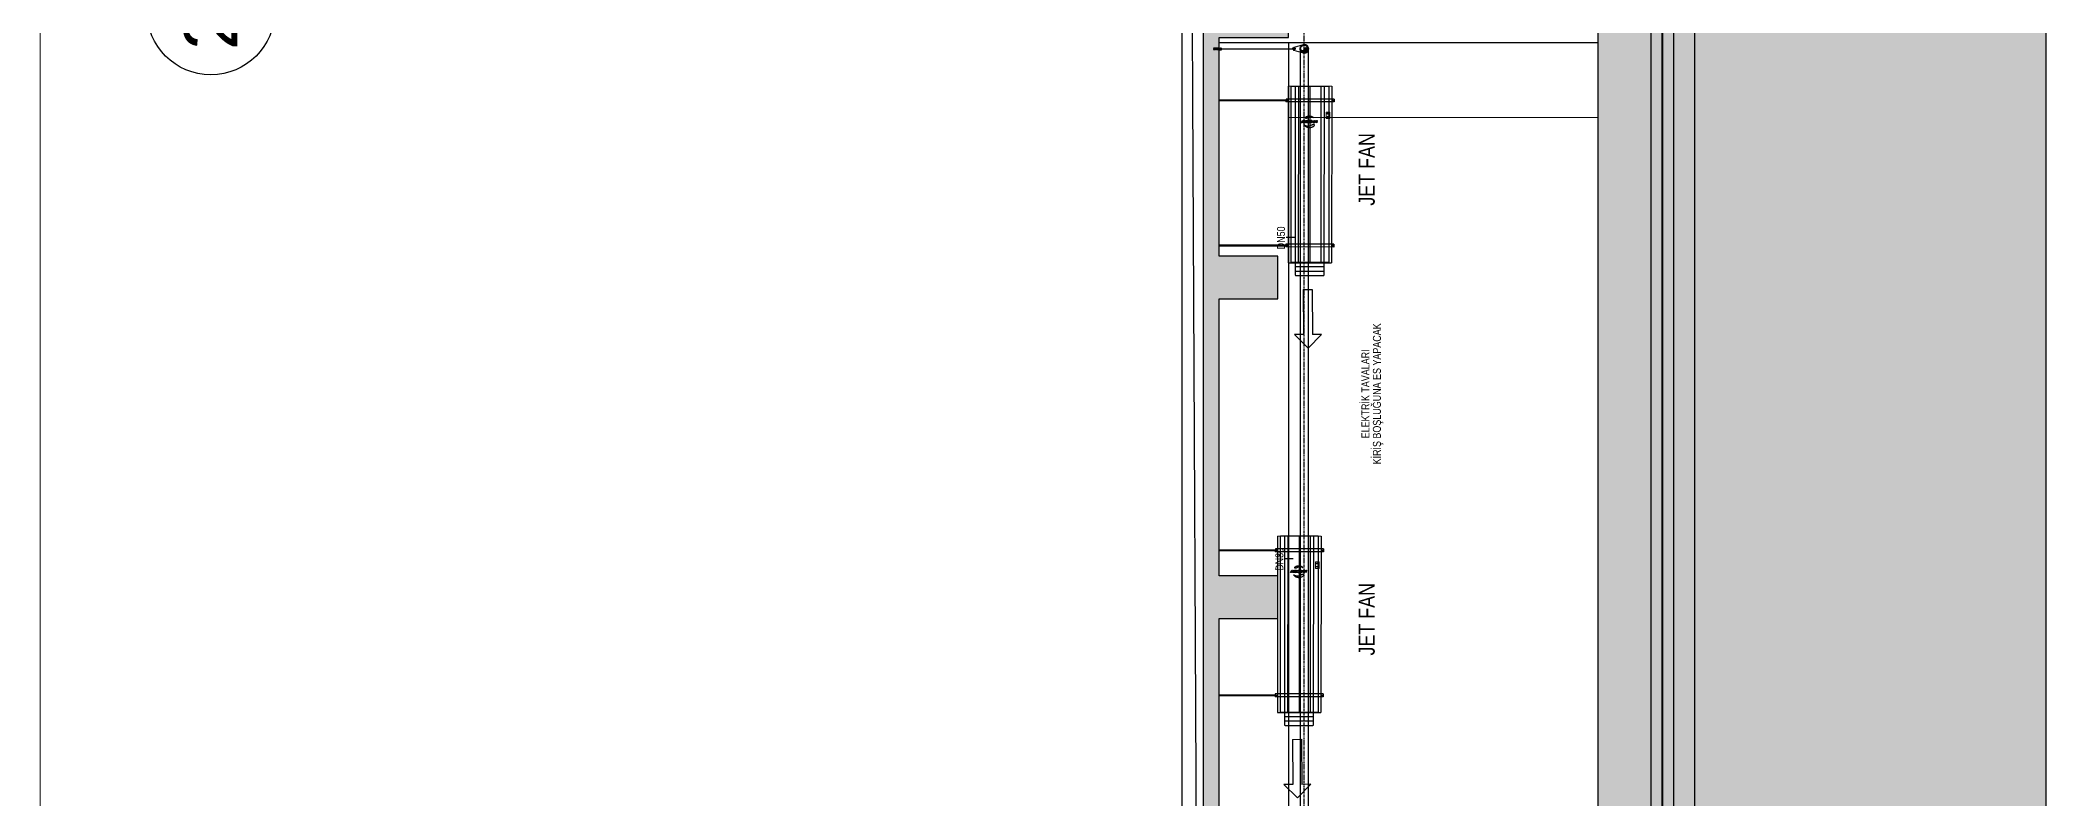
# Model space of a CAD drawing. Header units: millimetres. Extents: x -379292 to 1221486, y 92049 to 447512.
# Drawn here: x -40424 to -21624, y 265228 to 272344 of the extents above; entities that cross this region are included whole.
import ezdxf
from ezdxf.enums import TextEntityAlignment as Align

# ---------------------------------------------------------------- set-up
doc = ezdxf.new("R2010")
doc.units = ezdxf.units.MM
for name, pattern in [('ACISOTGB', [9, 4, -1, 1, -1, 1, -1]), ('CENTRE', [50.8, 31.75, -6.35, 6.35, -6.35]), ('HIDDEN', [9.525, 6.35, -3.175]), ('HIDDENX2', [0.75, 0.5, -0.25]), ('SOGUKSU1', [72, 60, -6, 0, -6])]:
    doc.linetypes.add(name, pattern=pattern)
for name, color, linetype, lineweight in [('01_BORDER', 122, 'Continuous', 9), ('05_VIEW 1', 8, 'Continuous', 9), ('1-MIMARI', 8, 'Continuous', 9), ('1-YANGIN BORUSU-3', 1, 'SOGUKSU1', 30)]:
    doc.layers.add(name, color=color, linetype=linetype, lineweight=lineweight)
for name, color, linetype in [('05_AXIS NAME', 7, 'Continuous'), ('05_CONCRETE', 6, 'Continuous'), ('05_CONCRETE VIEW', 142, 'Continuous'), ('05_HATCH CONCRETE', 141, 'Continuous'), ('05_HATCH SOLID-1', 252, 'Continuous'), ('05_HATCH SOLID-2', 253, 'Continuous'), ('05_INSULATION MEMBRANE', 42, 'HIDDEN'), ('05_SLOPE', 91, 'Continuous'), ('AIR-J-U-355', 2, 'Continuous'), ('JF355', 2, 'Continuous'), ('M_YANGIN_SPR_ CAP', 7, 'Continuous')]:
    doc.layers.add(name, color=color, linetype=linetype)
doc.styles.add('DOA.ARIAL', font='arial.ttf')
doc.styles.add('YAZI-5', font='arial.ttf', dxfattribs={"height": 5})
pattern_1 = [(50, (-8686.6663, 32930.8506), (4.55461672, -0.39847714), [0.47625, -5.23875]), (355, (-8686.6663, 32930.8506), (-0.88108554, 4.77642113), [0.381, -4.1910146]), (100.451445, (-8686.287, 32930.8174), (3.6735312, 4.3779438), [0.4047502, -4.4522561]), (46.1842, (-8686.6663, 32932.1206), (6.776976, -1.0510582), [0.714375, -7.858125]), (96.635558, (-8686.1016, 32932.033), (5.9351034, 6.1856531), [0.6071256, -6.6783902]), (351.184151, (-8686.666, 32932.1206), (5.9351034, 6.1856531), [0.5714992, -6.2864933]), (21, (-8686.0313, 32931.803), (3.7903598, -2.55662995), [0.47625, -5.23875]), (326, (-8686.0313, 32931.803), (1.5450507, 4.60469915), [0.381, -4.191]), (71.451445, (-8685.7155, 32931.59), (5.3354105, 2.0480692), [0.4047502, -4.45224844]), (37.5, (-8686.6663, 32930.8506), (0.07721508, 2.11387597), [0, -4.1402, 0, -4.2545, 0, -4.206875]), (7.5, (-8686.6663, 32930.8506), (1.67049156, 2.50451437), [0, -2.4257, 0, -4.04495, 0, -1.603375]), (327.5, (-8688.0824, 32930.8506), (3.38976488, -0.1432186), [0, -1.5875, 0, -4.953, 0, -6.57225]), (317.5, (-8688.7174, 32930.8506), (3.70322953, 0.63566228), [0, -2.06375, 0, -3.2893, 0, -4.66725])]

# ---------------------------------------------------------------- blocks, each defined once
blk = doc.blocks.new('AWAKS ADI')
at = {"layer": '05_AXIS NAME', "color": 2}
blk.add_circle((0, 0), 6, dxfattribs=at)
at = {"layer": '05_AXIS NAME', "style": 'YAZI-5'}
blk.add_attdef('AKSADI', text='', height=5, dxfattribs=at).set_placement((0, 0), align=Align.MIDDLE_CENTER)
blk = doc.blocks.new('A$C6a8db8d0')
at = {"layer": '05_HATCH CONCRETE', "ltscale": 25, "transparency": 33554671}
h = blk.add_hatch(dxfattribs=at)
h.set_pattern_fill('ANSI33', color=256, scale=1.5, angle=180)
h.set_pattern_definition([(225, (-8686.666, 32930.851), (6.735192, -6.735192), []), (225, (-8693.402, 32930.851), (6.735192, -6.735192), [4.7625, -2.38125])])
h.paths.add_polyline_path([(-8675, 790), (-8675, 420), (-8725, 420), (-8725, 370), (9165, 370), (9165, 420), (9115, 420), (9115, 810), (9095, 810), (9095, 790), (5815, 790), (5815, 810), (5795, 810), (5795, 790), (-1895, 790), (-1895, 710), (-1845, 710), (-1845, 775), (-1635, 775), (-1635, 720), (-1595, 720), (-1595, 775), (-1335, 775), (-1335, 720), (-1295, 720), (-1295, 775), (-1090, 775), (-1090, 710), (-1040, 710), (-1040, 775), (-835, 775), (-835, 720), (-795, 720), (-795, 775), (-535, 775), (-535, 720), (-495, 720), (-495, 775), (-290, 775), (-290, 710), (-240, 710), (-240, 775), (-35, 775), (-35, 720), (5, 720), (5, 775), (265, 775), (265, 720), (305, 720), (305, 775), (510, 775), (510, 710), (560, 710), (560, 775), (765, 775), (765, 720), (805, 720), (805, 775), (1065, 775), (1065, 720), (1105, 720), (1105, 775), (1310, 775), (1310, 710), (1360, 710), (1360, 775), (1565, 775), (1565, 720), (1605, 720), (1605, 775), (1865, 775), (1865, 720), (1905, 720), (1905, 775), (2110, 775), (2110, 710), (2160, 710), (2160, 775), (2365, 775), (2365, 720), (2405, 720), (2405, 775), (2665, 775), (2665, 720), (2705, 720), (2705, 775), (2910, 775), (2910, 710), (2960, 710), (2960, 775), (3165, 775), (3165, 720), (3205, 720), (3205, 775), (3465, 775), (3465, 720), (3505, 720), (3505, 775), (3710, 775), (3710, 710), (3760, 710), (3760, 775), (3965, 775), (3965, 720), (4005, 720), (4005, 775), (4265, 775), (4265, 720), (4305, 720), (4305, 775), (4510, 775), (4510, 710), (4560, 710), (4560, 775), (4765, 775), (4765, 720), (4805, 720), (4805, 775), (5065, 775), (5065, 720), (5105, 720), (5105, 775), (5310, 775), (5310, 710), (5360, 710), (5360, 775), (5540, 775), (5540, 720), (5580, 720), (5580, 775), (5760, 775), (5760, 710), (5810, 710), (5810, 775), (6110, 775), (6110, 710), (6160, 710), (6160, 775), (6365, 775), (6365, 720), (6405, 720), (6405, 775), (6665, 775), (6665, 720), (6705, 720), (6705, 775), (6910, 775), (6910, 710), (6960, 710), (6960, 775), (7165, 775), (7165, 720), (7205, 720), (7205, 775), (7465, 775), (7465, 720), (7505, 720), (7505, 775), (7710, 775), (7710, 710), (7760, 710), (7760, 775), (7965, 775), (7965, 720), (8005, 720), (8005, 775), (8265, 775), (8265, 720), (8305, 720), (8305, 775), (8510, 775), (8510, 710), (8560, 710), (8560, 775), (8790, 775), (8790, 720), (8830, 720), (8830, 775), (9085, 775), (9085, 420), (-8645, 420), (-8645, 775), (-8270, 775), (-8270, 710), (-8220, 710), (-8220, 775), (-8015, 775), (-8015, 720), (-7975, 720), (-7975, 775), (-7715, 775), (-7715, 720), (-7675, 720), (-7675, 775), (-7470, 775), (-7470, 710), (-7420, 710), (-7420, 775), (-7215, 775), (-7215, 720), (-7175, 720), (-7175, 775), (-6915, 775), (-6915, 720), (-6875, 720), (-6875, 775), (-6670, 775), (-6670, 710), (-6620, 710), (-6620, 775), (-6415, 775), (-6415, 720), (-6375, 720), (-6375, 775), (-6115, 775), (-6115, 720), (-6075, 720), (-6075, 775), (-5870, 775), (-5870, 710), (-5820, 710), (-5820, 775), (-5615, 775), (-5615, 720), (-5575, 720), (-5575, 775), (-5315, 775), (-5315, 720), (-5275, 720), (-5275, 775), (-5070, 775), (-5070, 710), (-5020, 710), (-5020, 775), (-4815, 775), (-4815, 720), (-4775, 720), (-4775, 775), (-4515, 775), (-4515, 720), (-4475, 720), (-4475, 775), (-4270, 775), (-4270, 710), (-4220, 710), (-4220, 775), (-4015, 775), (-4015, 720), (-3975, 720), (-3975, 775), (-3715, 775), (-3715, 720), (-3675, 720), (-3675, 775), (-3470, 775), (-3470, 710), (-3420, 710), (-3420, 775), (-3215, 775), (-3215, 720), (-3175, 720), (-3175, 775), (-2915, 775), (-2915, 720), (-2875, 720), (-2875, 775), (-2670, 775), (-2670, 710), (-2620, 710), (-2620, 775), (-2435, 775), (-2435, 720), (-2395, 720), (-2395, 775), (-2175, 775), (-2175, 720), (-2135, 720), (-2135, 775), (-1955, 775), (-1955, 710), (-1905, 710), (-1905, 790)])
at = {"layer": '05_HATCH SOLID-1', "ltscale": 25}
h = blk.add_hatch(dxfattribs=at)
h.set_pattern_fill('AR-CONC', color=256, scale=0.025)
h.set_pattern_definition(pattern_1)
h.paths.add_polyline_path([(9215, 349), (-8775, 349), (-8775, 359), (9215, 359)])
h = blk.add_hatch(dxfattribs=at)
h.set_pattern_fill('AR-CONC', color=256, scale=0.025)
h.set_pattern_definition(pattern_1)
h.paths.add_polyline_path([(9165, 360), (-8725, 360), (-8725, 370), (9165, 370)])
at = {"layer": '05_HATCH SOLID-2', "ltscale": 25}
h = blk.add_hatch(dxfattribs=at)
h.set_pattern_fill('EARTH', color=256, scale=2.5)
h.set_pattern_definition([(0, (-8686.666, 32930.85), (15.875, 15.875), [15.875, -15.875]), (0, (-8686.666, 32936.804), (15.875, 15.875), [15.875, -15.875]), (0, (-8686.666, 32942.757), (15.875, 15.875), [15.875, -15.875]), (90, (-8684.682, 32944.741), (-15.875, 15.875), [15.875, -15.875]), (90, (-8678.729, 32944.741), (-15.875, 15.875), [15.875, -15.875]), (90, (-8672.776, 32944.741), (-15.875, 15.875), [15.875, -15.875])])
h.paths.add_polyline_path([(-9395, 1015.5), (-8906, 862.3), (-8780.5, 372.8), (-8775, 359), (-8775, 329), (9215, 329), (9215, 359), (9220.5, 372.8), (9321.6, 767.1), (9395, 767.1), (9395, 0), (-9395, 0)])
h = blk.add_hatch(dxfattribs=at)
h.set_pattern_fill('GRAVEL', color=256, scale=2.5)
h.set_pattern_definition([(228.012788, (9249.0537, 392.5), (-508, -571.5), [8.54304, -845.7621]), (184.969741, (9243.3387, 386.15), (761.9999997, 63.5000036), [14.66012, -1451.35122]), (132.510447, (9228.7337, 384.88), (635.0000003, -698.49999976), [10.33704, -1023.36807]), (267.273689, (9203.9687, 369.005), (63.50000013, 1270), [13.35011, -1321.66094]), (292.833654, (9203.3337, 355.67), (-317.50000003, 762), [13.09084, -1295.9952]), (357.273689, (9208.4137, 343.605), (-1270, 63.50000013), [13.35011, -1321.66094]), (37.69424, (9221.7487, 342.97), (-825.49999996, -635.00000005), [17.65484, -1747.82788]), (72.255328, (9235.7187, 353.765), (444.50000012, 1396.99999996), [16.66799, -1650.13142]), (121.429566, (9240.7987, 369.64), (-508.00000007, 825.49999996), [13.39532, -1326.13864]), (175.236358, (9233.8137, 381.07), (698.5, -63.5000001), [15.29283, -749.34842]), (222.397438, (9218.5737, 382.34), (-761.99999998, -698.50000003), [19.77695, -1957.91931]), (138.814075, (9266.8337, 368.37), (-444.5, 381), [6.75011, -668.26415]), (171.469234, (9261.7537, 372.815), (825.5, -126.99999986), [12.84205, -1271.36597]), (225, (9249.054, 374.72), (-9e-15, -63.5), [8.98023, -80.82233]), (203.19859, (9244.609, 382.34), (317.5, 127), [4.83603, -478.76556]), (291.80141, (9240.164, 380.435), (-63.5, 190.5), [6.83914, -335.11882]), (30.963757, (9242.704, 374.085), (190.5, 127), [11.108, -359.15745]), (161.56505, (9252.229, 379.8), (127, -63.5), [8.03218, -192.77245]), (16.38954, (9203.3337, 380.435), (635, 190.5), [11.2522, -1113.97067]), (70.346176, (9214.1287, 383.61), (-254, -698.5), [9.43997, -934.5554]), (293.19859, (9252.229, 392.5), (-127, 317.5), [9.672, -473.9296]), (343.61046, (9256.0387, 383.61), (-635, 190.49999996), [11.2522, -1113.97067]), (339.443955, (9203.334, 341.065), (-317.5, 127), [10.85088, -531.69336]), (294.77514, (9213.4937, 337.255), (-317.5000004, 698.4999998), [9.0918, -900.08983]), (66.80141, (9252.864, 329), (127, 317.5), [9.672, -473.9296]), (17.354025, (9256.6737, 337.89), (-825.5, -254.00000005), [10.64457, -1053.8094]), (69.443955, (9221.749, 329), (-127, -317.5), [5.42544, -537.1188]), (101.30993, (9249.054, 329), (-63.5, 254), [3.23787, -320.54987]), (165.96376, (9248.419, 332.175), (190.5, -63.5), [13.09084, -248.72636]), (186.009006, (9235.7187, 335.35), (635, 63.50000003), [12.13167, -1201.03412]), (303.69007, (9242.704, 368.37), (-63.5, 127), [9.1581, -219.7944]), (353.157227, (9247.7837, 360.75), (1079.5, -126.99999994), [15.98892, -1582.90023]), (60.945396, (9263.6587, 358.845), (-254, -444.5), [6.5377, -647.2348]), (90, (9266.834, 364.56), (-63.5, 63.5), [3.81, -59.69]), (120.256437, (9234.4487, 337.255), (254, -444.5), [8.82167, -873.34852]), (48.012787, (9230.0037, 344.875), (508, 571.5), [17.08607, -837.21905]), (0, (9241.434, 357.575), (63.5, 63.5), [16.51, -46.99]), (325.304846, (9257.9437, 357.575), (635.0000002, -444.4999997), [10.04024, -993.98292]), (254.054604, (9266.199, 351.86), (-63.5, -254), [9.24573, -453.04125]), (207.645975, (9263.6587, 342.97), (-1206.50000004, -634.9999999), [15.05363, -1490.31161]), (175.426079, (9250.3237, 335.985), (-825.5, 63.5), [15.92574, -1576.64616])])
h.paths.add_polyline_path([(9215, 349), (-8775, 349), (-8775, 329), (9215, 329)])
at = {"layer": '01_BORDER', "linetype": 'HIDDENX2', "ltscale": 2500}
blk.add_lwpolyline([(9395, 0), (-9395, 0), (-9395, 1880), (9395, 1880)], close=True, dxfattribs=at)
at = {"layer": '05_CONCRETE'}
for points in [[(-8725, 370), (9165, 370), (9165, 420), (9115, 420), (9115, 810), (9095, 810), (9095, 790), (5815, 790), (5815, 810), (5795, 810), (5795, 790), (-1895, 790)], [(7760, 775), (7965, 775), (7965, 720), (8005, 720), (8005, 775), (8265, 775), (8265, 720), (8305, 720), (8305, 775), (8510, 775), (8510, 710), (8560, 710), (8560, 775), (8790, 775), (8790, 720), (8830, 720), (8830, 775), (9085, 775), (9085, 420), (-8645, 420)]]:
    blk.add_lwpolyline(points, dxfattribs=at)
at = {"layer": '05_CONCRETE VIEW', "ltscale": 20, "flags": 128}
for points in [[(9095, 810), (5815, 810)], [(8505, 420), (8505, 775)], [(8505, 710), (7765, 710)]]:
    blk.add_lwpolyline(points, dxfattribs=at)
at = {"layer": '05_CONCRETE VIEW', "elevation": 0}
for points in [[(9215, 349), (-8775, 349), (-8775, 359), (9215, 359)], [(9165, 360), (-8725, 360), (-8725, 370), (9165, 370)], [(9215, 349), (-8775, 349), (-8775, 329), (9215, 329)]]:
    blk.add_lwpolyline(points, close=True, dxfattribs=at)
at = {"layer": '05_HATCH SOLID-2', "ltscale": 25}
blk.add_lwpolyline([(-9395, 1015.5), (-8906, 862.3), (-8780.5, 372.8), (-8775, 359), (-8775, 329), (9215, 329), (9215, 359), (9220.5, 372.8), (9321.6, 767.1), (9395, 767.1), (9395, 0), (-9395, 0)], close=True, dxfattribs=at)
at = {"layer": '05_INSULATION MEMBRANE', "color": 1, "ltscale": 5, "const_width": 0.2, "elevation": 0}
blk.add_lwpolyline([(-8675.3, 790), (-8675.3, 420.3), (-8725.3, 420.3), (-8725.3, 359.5), (9165.3, 359.5)], dxfattribs=at)
at = {"layer": '05_INSULATION MEMBRANE', "ltscale": 5, "const_width": 0.05, "elevation": 0}
blk.add_lwpolyline([(9215, 359.2), (-8775, 359.2)], dxfattribs=at)
at = {"layer": '05_SLOPE', "ltscale": 25}
blk.add_lwpolyline([(9095, 803), (7433.5, 795)], dxfattribs=at)
at = {"layer": '05_VIEW 1', "ltscale": 25}
blk.add_lwpolyline([(8435, 710), (8435, 420)], dxfattribs=at)
at = {"layer": '05_AXIS NAME'}
ref = blk.add_blockref('AWAKS ADI', (8535, 1720), dxfattribs=dict(at, xscale=10, yscale=10, zscale=10))
ref.add_attrib('AKSADI', '25', dxfattribs={"height": 50, "style": 'YAZI-5'}).set_placement((8537.1, 1720.2), align=Align.MIDDLE_CENTER)
blk = doc.blocks.new('*U1112')
h = blk.add_hatch()
h.set_pattern_fill('ANSI31', color=256, scale=0.1, angle=180)
h.set_pattern_definition([(225, (-8e-08, -8.0807), (0.224506, -0.224506), [])])
h.paths.add_polyline_path([(3.8, 0, 1), (-3.8, 0, 1)])
h.paths.add_polyline_path([(-3.4, 0, -1), (3.4, 0, -1)], flags=16)
h = blk.add_hatch(color=256)
h.dxf.hatch_style = 1
h.paths.add_polyline_path([(0, -3.4, 1), (0, 0, -1), (0, 3.4, 0.414214), (-3.4, 0, 0.414214)])
at = {"color": 7}
for p, q in [((-1.2, 79.6), (-1.2, 79.9)), ((-1.2, 79.9), (1.2, 79.9)), ((-1.2, 79.6), (1.2, 79.6)), ((-0.9, 79.5), (-0.9, 78.7)), ((-0.9, 78.5), (-0.9, 77.7)), ((-0.7, 78.6), (0.8, 78.6)), ((-0.7, 77.6), (0.8, 77.6)), ((-0.6, 79.5), (-0.6, 78.7)), ((-0.6, 78.5), (-0.6, 77.7)), ((0.6, 79.5), (0.6, 78.7)), ((0.6, 78.5), (0.6, 77.7)), ((0.9, 79.5), (0.9, 78.7)), ((0.9, 78.5), (0.9, 77.7)), ((1.2, 79.6), (1.2, 79.9))]:
    blk.add_line(p, q, dxfattribs=at)
at = {"color": 7, "ltscale": 0.5}
for p, q in [((-0.7, 83.8), (-0.6, 84)), ((-0.7, 83.3), (-0.7, 83.8)), ((-0.7, 83.3), (-0.6, 83.2)), ((-0.7, 82.2), (-0.6, 82.3)), ((-0.7, 80.3), (-0.7, 82.2)), ((-0.7, 82), (-0.4, 82)), ((-0.7, 81.6), (-0.7, 82)), ((-0.7, 81.6), (-0.4, 81.6)), ((-0.7, 81.4), (-0.4, 81.4)), ((-0.7, 80.9), (-0.7, 81.4)), ((-0.7, 80.9), (-0.4, 80.9)), ((-0.7, 80.3), (0.8, 80.3)), ((-0.7, 79.9), (-0.7, 80.1)), ((0.8, 80.1), (-0.7, 80.1)), ((-0.5, 84.2), (-0.6, 84.6)), ((-0.6, 84), (-0.3, 84)), ((-0.6, 82.3), (-0.6, 83.2)), ((-0.5, 84.9), (0.6, 84.9)), ((-0.5, 84.8), (0.6, 84.8)), ((-0.5, 84), (-0.5, 84.2)), ((-0.5, 84.2), (0.6, 84.2)), ((-0.4, 82), (-0.4, 81.6)), ((-0.4, 81.4), (-0.4, 80.9)), ((-0.3, 84), (0, 83.7)), ((-0.2, 83.3), (0.3, 83.3)), ((-0.2, 83.3), (-0.2, 82.5)), ((-0.2, 82.9), (0.3, 82.9)), ((-0.2, 82.5), (0, 82.2)), ((-0.1, 80.7), (-0.1, 80.5)), ((0.4, 84), (0, 83.7)), ((0, 83.7), (0, 83.3)), ((0.3, 82.5), (0, 82.2)), ((0, 82.2), (0, 80.8)), ((0.2, 80.7), (0.2, 80.5)), ((0.3, 83.3), (0.3, 82.5)), ((0.7, 84), (0.4, 84)), ((0.7, 82), (0.5, 82)), ((0.5, 82), (0.5, 81.6)), ((0.8, 81.6), (0.5, 81.6)), ((0.7, 81.4), (0.5, 81.4)), ((0.5, 81.4), (0.5, 80.9)), ((0.8, 80.9), (0.5, 80.9)), ((0.6, 84.2), (0.7, 84.6)), ((0.6, 84), (0.6, 84.2)), ((0.8, 83.8), (0.7, 84)), ((0.8, 83.3), (0.7, 83.2)), ((0.7, 82.3), (0.7, 83.2)), ((0.8, 82.2), (0.7, 82.3)), ((0.8, 81.6), (0.7, 82)), ((0.8, 80.9), (0.7, 81.4)), ((0.8, 83.3), (0.8, 83.8)), ((0.8, 80.3), (0.8, 82.2)), ((0.8, 79.9), (0.8, 80.1))]:
    blk.add_line(p, q, dxfattribs=at)
at = {"color": 7, "linetype": 'Continuous', "lineweight": 5}
for p, q in [((-0.4, 77.6), (-0.4, 11)), ((0.6, 77.6), (0.6, 11))]:
    blk.add_line(p, q, dxfattribs=at)
at = {"lineweight": 5}
for p, q in [((-0.8, 10.2), (1.1, 10.2)), ((-0.8, 9.4), (1.1, 9.4)), ((-0.7, 10.8), (-0.7, 10.3)), ((-0.7, 9.3), (-0.7, 8.8)), ((-0.5, 11), (0.8, 11)), ((-0.5, 8.6), (0.8, 8.6)), ((-0.3, 10.8), (-0.3, 10.3)), ((-0.3, 9.3), (-0.3, 8.8)), ((-0.3, 8.6), (-0.3, 8.2)), ((-0.3, 8.2), (0.6, 8.2)), ((-0.3, 8.2), (-0.2, 8.1)), ((-0.2, 8.1), (0.5, 8.1)), ((0.6, 8.2), (0.5, 8.1)), ((0.6, 10.8), (0.6, 10.3)), ((0.6, 9.3), (0.6, 8.8)), ((0.6, 8.6), (0.6, 8.2)), ((0.9, 10.8), (0.9, 10.3)), ((0.9, 9.3), (0.9, 8.8))]:
    blk.add_line(p, q, dxfattribs=at)
at = {"linetype": 'CENTRE', "lineweight": 5}
for p, q in [((-0.8, 10.1), (-0.8, 10.2)), ((-0.8, 9.5), (-0.8, 9.4)), ((1.1, 10.1), (1.1, 10.2)), ((1.1, 9.5), (1.1, 9.4))]:
    blk.add_line(p, q, dxfattribs=at)
at = {"color": 7, "linetype": 'Continuous', "lineweight": 15}
for p, q in [((-0.7, 9.8), (-0.7, 9.5)), ((0.8, 9.8), (0.8, 10.1))]:
    blk.add_line(p, q, dxfattribs=at)
blk.add_lwpolyline([(-3.7, 1.1), (-1.3, 9.7, -0.334595), (-1.2, 9.8), (1.1, 9.8), (1.1, 10.1), (-1.2, 10.1, 0.334595), (-1.5, 9.9), (-4, 1.1, 1.327045), (4, 1.1), (1.6, 9.6, 0.334595), (1.3, 9.8), (-1, 9.8), (-1, 9.5), (1.2, 9.5, -0.334595), (1.3, 9.5), (3.7, 1.1, -1.327045)], format="xyb", close=True, dxfattribs=at)
for radius in [3.8, 3.44]:
    blk.add_circle((0, 0), radius)
at = {"color": 7}
for centre, radius, start, end in [((-0.7, 79.4), 0.176, 30.2552, 149.7448), ((-0.7, 78.8), 0.176, 210.2552, 329.7448), ((-0.7, 78.4), 0.176, 30.2552, 149.7448), ((-0.7, 77.8), 0.176, 210.2552, 329.7448), ((0, 77.5), 2.16, 73.6568, 106.3432), ((0, 80.8), 2.16, 253.6568, 286.3432), ((0, 76.5), 2.16, 73.6568, 106.3432), ((0, 79.8), 2.16, 253.6568, 286.3432), ((0.8, 79.4), 0.176, 30.2552, 149.7448), ((0.8, 78.8), 0.176, 210.2552, 329.7448), ((0.8, 78.4), 0.176, 30.2552, 149.7448), ((0.8, 77.8), 0.176, 210.2552, 329.7448)]:
    blk.add_arc(centre, radius, start, end, dxfattribs=at)
at = {"color": 7, "ltscale": 0.5}
for centre, radius, start, end in [((-0.7, 80.2), 0.0963, 278.9277, 81.0723), ((-0.4, 84.9), 0.177, 163.8644, 201.7909), ((-0.4, 84.6), 0.177, 125.9379, 201.7909), ((0, 80.7), 0.118, 0, 180), ((0, 80.5), 0.118, 180, 0), ((0.5, 84.9), 0.177, 338.2091, 16.1356), ((0.5, 84.6), 0.177, 338.2091, 54.0621), ((0.8, 80.2), 0.0963, 98.9277, 261.0723)]:
    blk.add_arc(centre, radius, start, end, dxfattribs=at)
blk.add_arc((0, 1.7), 1.72, 90, 270)
at = {"lineweight": 5}
for centre, radius, start, end in [((-0.5, 10.8), 0.188, 20.8221, 159.1779), ((-0.5, 10.4), 0.188, 200.8221, 339.1779), ((-0.5, 9.2), 0.188, 20.8221, 159.1779), ((-0.5, 8.8), 0.188, 200.8221, 339.1779), ((0.1, 10.1), 0.907, 60.0793, 119.9207), ((0.1, 11.1), 0.907, 240.0793, 299.9207), ((0.1, 8.5), 0.907, 60.0793, 119.9207), ((0.1, 9.5), 0.907, 240.0793, 299.9207), ((0.8, 10.8), 0.188, 20.8221, 159.1779), ((0.8, 10.4), 0.188, 200.8221, 339.1779), ((0.8, 9.2), 0.188, 20.8221, 159.1779), ((0.8, 8.8), 0.188, 200.8221, 339.1779)]:
    blk.add_arc(centre, radius, start, end, dxfattribs=at)
blk = doc.blocks.new('ju355')
at = {"layer": 'AIR-J-U-355', "color": 2, "linetype": 'Continuous'}
for p, q in [((82.7, 20.1), (-82.9, 20.1)), ((-82.9, 20.1), (-82.9, -20.5)), ((-68.1, -18.3), (-68, 22.3)), ((-68.1, -22.7), (-68, 22.3)), ((-65.3, 22.3), (-68, 22.3)), ((-65.3, 22.3), (-68, 22.3)), ((-65.3, -22.7), (-65.3, 22.3)), ((70.7, 22.2), (68, 22.3)), ((68, -22.8), (68, 22.3)), ((70.7, -22.8), (70.7, 22.2)), ((-94.8, 12.9), (-94.9, 12.8)), ((-94.9, 12.8), (-94.9, 12.7)), ((-94.9, 12.7), (-94.9, -12.5)), ((-94.7, 13.3), (-94.8, 13.2)), ((-94.8, 13.2), (-94.8, 13.1)), ((-94.8, 13.1), (-94.8, 13)), ((-94.8, 13), (-94.8, 12.9)), ((-94.6, 13.5), (-94.7, 13.4)), ((-94.7, 13.4), (-94.7, 13.3)), ((-94.5, 13.6), (-94.6, 13.5)), ((-94.4, 13.7), (-94.5, 13.6)), ((-94.5, 13.6), (-94.5, 13.6)), ((-94.3, 13.7), (-94.4, 13.7)), ((-94.2, 13.8), (-94.3, 13.7)), ((-94.1, 13.8), (-94.2, 13.8)), ((-94, 13.8), (-94.1, 13.8)), ((-94.1, 13.8), (-94.1, 13.8)), ((-92.6, 13.8), (-94, 13.8)), ((-92.6, 13.8), (-94, 13.8)), ((-92.6, 13.8), (-94, 13.8)), ((-92.6, 13.8), (-93.9, 13.8)), ((-92.6, 13.8), (-93.9, 13.8)), ((-92.6, 13.8), (-93.9, 13.8)), ((-82.9, 13.8), (-92.6, 13.8)), ((-90.9, -13.6), (-90.9, 13.8)), ((-90.9, -13.6), (-90.9, 13.8)), ((-90.9, -13.6), (-90.9, 13.8)), ((-86.8, -13.6), (-86.8, 13.9)), ((82.7, 13.6), (-82.7, 13.8)), ((-82.7, 10.5), (82.9, 10.3)), ((82.7, 0), (-82.7, 0)), ((48.3, 3.6), (50.7, 3.6)), ((48.4, 2.9), (48.3, 3.6)), ((48.4, 7.2), (48.4, 7.9)), ((48.4, 7.9), (50.7, 6.9)), ((48.8, 7), (48.4, 7.2)), ((50.7, 6.2), (48.4, 5.2)), ((48.4, 5.9), (48.8, 6.1)), ((48.4, 5.2), (48.4, 5.9)), ((48.4, 4.9), (50.7, 4.9)), ((48.4, 4.2), (48.4, 4.9)), ((50.7, 4.2), (48.4, 4.2)), ((48.4, 2.2), (49.3, 2.9)), ((49.3, 2.9), (48.4, 2.9)), ((49.3, 2.2), (48.4, 1.4)), ((48.4, 1.4), (48.4, 2.2)), ((48.8, 6.1), (48.8, 7)), ((49.2, 6.8), (49.9, 6.6)), ((49.2, 6.3), (49.2, 6.8)), ((49.9, 6.6), (49.2, 6.3)), ((49.7, 2.6), (49.7, 2.9)), ((49.7, 2.9), (50.2, 2.9)), ((49.9, 1.6), (49.9, 1.6)), ((50.2, 2.9), (50.2, 2.6)), ((50.7, 6.9), (50.7, 6.2)), ((50.7, 4.9), (50.7, 4.2)), ((50.7, 3.6), (50.7, 2.3)), ((-94.9, -12.5), (-94.9, -12.6)), ((-94.9, -12.6), (-94.9, -12.7)), ((-94.9, -12.7), (-94.8, -12.8)), ((-94.8, -12.8), (-94.8, -12.9)), ((-94.8, -12.9), (-94.8, -13)), ((-94.8, -13), (-94.7, -13.1)), ((-94.7, -13.1), (-94.7, -13.2)), ((-94.7, -13.2), (-94.6, -13.3)), ((-94.6, -13.3), (-94.5, -13.4)), ((-94.5, -13.4), (-94.5, -13.4)), ((-94.5, -13.4), (-94.4, -13.5)), ((-94.4, -13.5), (-94.3, -13.5)), ((-94.3, -13.5), (-94.2, -13.6)), ((-94.2, -13.6), (-94.2, -13.6)), ((-94.2, -13.6), (-94.1, -13.6)), ((-94.1, -13.6), (-94, -13.6)), ((-94, -13.6), (-92.6, -13.6)), ((-94, -13.6), (-92.6, -13.6)), ((-94, -13.6), (-92.6, -13.6)), ((-93.9, -13.6), (-92.6, -13.6)), ((-93.9, -13.6), (-92.6, -13.6)), ((-93.9, -13.6), (-92.6, -13.6)), ((-92.6, -13.6), (-82.9, -13.6)), ((82.9, -10.4), (-82.7, -10.3)), ((-82.6, -13.6), (82.7, -13.7)), ((48.3, -1.7), (50.7, -1.7)), ((48.3, -2.1), (48.3, -1.7)), ((50, -2.1), (48.3, -2.1)), ((48.3, -4.4), (50.7, -4.4)), ((48.3, -4.8), (48.3, -4.4)), ((50, -4.8), (48.3, -4.8)), ((48.4, -3.8), (50, -2.1)), ((48.4, -4), (48.4, -3.8)), ((50.7, -4), (48.4, -4)), ((48.4, -6.5), (50, -4.8)), ((48.4, -6.7), (48.4, -6.5)), ((50.7, -6.8), (48.4, -6.7)), ((50.7, -1.9), (49, -3.6)), ((49, -3.6), (50.7, -3.7)), ((50.7, -4.7), (49, -6.4)), ((49, -6.4), (50.7, -6.4)), ((50.7, -1.7), (50.7, -1.9)), ((50.7, -4.4), (50.7, -4.7)), ((50.7, -6.4), (50.7, -6.8)), ((50.8, -1.4), (50.8, -1.8)), ((82.7, -20.6), (-82.9, -20.5)), ((-65.3, -22.7), (-68.1, -22.7)), ((70.7, -22.8), (68, -22.8))]:
    blk.add_line(p, q, dxfattribs=at)
at = {"layer": 'AIR-J-U-355', "color": 2, "lineweight": 13, "ltscale": 0.005}
for p, q in [((82.7, -20.6), (82.7, 20.1)), ((58.5, -15.3), (52.4, -15.3)), ((52.4, -15.3), (52.4, -18.9)), ((58.5, -18.9), (58.5, -15.3)), ((52.4, -18.9), (58.5, -18.9))]:
    blk.add_line(p, q, dxfattribs=at)
at = {"layer": 'AIR-J-U-355', "color": 2}
for p, q in [((-150.2, 14.3), (-162.9, 1.6)), ((-150.1, -11), (-162.9, 1.6)), ((-150.2, 5.9), (-150.2, 14.3)), ((-108, 6.1), (-150.2, 5.9)), ((-108, 6.1), (-107.9, -2.4)), ((-107.9, -2.4), (-150.2, -2.6)), ((-150.1, -11), (-150.2, -2.6))]:
    blk.add_line(p, q, dxfattribs=at)
at = {"layer": 'AIR-J-U-355', "color": 2, "linetype": 'Continuous'}
for centre, radius in [((-66.7, 21.3), 0.354), ((-66.7, 21.3), 0.354), ((69.3, 21.2), 0.354), ((54, -17.1), 0.599), ((54, -17.1), 0.599), ((57, -17.1), 0.599), ((57, -17.1), 0.599), ((-66.7, -21.6), 0.354), ((-66.7, -21.6), 0.354), ((69.3, -21.7), 0.354), ((69.3, -21.7), 0.354)]:
    blk.add_circle(centre, radius, dxfattribs=at)
for centre, radius, start, end in [((50, 2.3), 0.645, 184.0636, 262.3259), ((49.9, 2.6), 0.274, 177.3972, 357.3972), ((50, 2.3), 0.72, 262.3259, 356.7067)]:
    blk.add_arc(centre, radius, start, end, dxfattribs=at)
at = {"layer": 'AIR-J-U-355', "color": 2, "linetype": 'Continuous', "extrusion": (0, 0, -1)}
for major_axis, ratio in [((-0.01, -1.36), 0.908445), ((0.006, 0.985), 0.934933)]:
    blk.add_ellipse((49.5, -0.1), major_axis=major_axis, ratio=ratio, dxfattribs=at)
at = {"layer": 'AIR-J-U-355', "color": 2, "linetype": 'Continuous'}
for points, knots in [([(46.1, 5), (46.1, 5), (46.1, 5), (46.1, 5), (46.2, 5), (46.2, 5), (46.2, 5), (46.2, 5), (46.2, 5), (46.2, 5), (46.2, 5), (46.1, 4.9), (46.1, 4.8), (45.9, 4.6), (45.7, 4.3), (45.6, 4), (45.4, 3.7), (45.3, 3.1), (45.1, 2.4), (45, 1.7), (45.1, 0.8), (45.4, -0.1), (45.8, -1), (46.2, -1.8), (46.5, -2.4), (46.6, -2.8), (46.7, -3.2), (46.8, -3.6), (46.7, -4), (46.5, -4.3), (46.2, -4.3), (45.8, -4.3), (45.4, -4), (45.1, -3.6), (44.7, -3), (44.3, -2.1), (44, -0.9), (44, 0.2), (44, 1.3), (44.2, 2.1), (44.5, 2.9), (44.9, 3.6), (45.3, 4.2), (45.6, 4.6), (45.9, 4.8), (46, 4.9), (46.1, 5), (46.1, 5)], [0, 0, 0, 0, 0.001347, 0.00172, 0.002023, 0.002244, 0.002452, 0.002667, 0.002909, 0.00347, 0.004196, 0.005682, 0.009311, 0.025522, 0.043378, 0.057014, 0.067583, 0.10026, 0.136315, 0.170769, 0.211631, 0.252886, 0.304984, 0.357144, 0.377587, 0.398124, 0.41882, 0.439365, 0.455344, 0.470785, 0.486346, 0.502438, 0.525763, 0.549141, 0.572313, 0.626971, 0.689072, 0.751245, 0.792637, 0.834146, 0.875615, 0.910287, 0.945553, 0.97619, 0.989254, 0.994701, 1, 1, 1, 1]), ([(52.5, 3.6), (52.6, 3.7), (52.6, 3.8), (52.7, 3.9), (52.9, 4), (53.2, 4.1), (53.5, 4), (53.7, 3.7), (54, 3.4), (54.3, 2.9), (54.6, 2.2), (54.8, 1.3), (54.8, 0.4), (54.8, -0.5), (54.6, -1.4), (54.2, -2.2), (53.9, -2.8), (53.5, -3.2), (53.2, -3.4), (53.1, -3.5)], [0, 0, 0, 0, 0.0168256, 0.0323617, 0.0637267, 0.0873303, 0.1103993, 0.1581358, 0.2050378, 0.2514942, 0.3451779, 0.4385235, 0.532065, 0.625912, 0.7301372, 0.8352318, 0.8905608, 0.9450754, 1, 1, 1, 1]), ([(53.1, -3.5), (53.2, -3.3), (53.5, -2.8), (53.8, -2), (53.9, -1.1), (53.9, -0.3), (53.7, 0.6), (53.3, 1.4), (53, 2.1), (52.7, 2.6), (52.6, 3), (52.5, 3.3), (52.5, 3.5), (52.5, 3.6)], [0, 0, 0, 0, 0.112581, 0.224936, 0.337491, 0.449603, 0.562299, 0.686336, 0.807829, 0.865935, 0.925918, 0.967783, 1, 1, 1, 1])]:
    blk.add_open_spline(points, degree=3, knots=knots, dxfattribs=at)
blk = doc.blocks.new('DZFDGHFÜ')
at = {"layer": 'JF355'}
blk.add_lwpolyline([(24084.4, 6568.3), (24119.9, 6568.3), (24119.9, 6402.7), (24084.4, 6402.7), (24084.4, 6568.3)], dxfattribs=at)
at = {"layer": 'AIR-J-U-355', "rotation": 270}
blk.add_blockref('ju355', (24102.4, 6485.6), dxfattribs=at)

msp = doc.modelspace()

# ---------------------------------------------------------------- block references
at = {"layer": '1-MIMARI', "ltscale": 25, "xscale": 10, "yscale": 10, "zscale": 10, "rotation": 90}
msp.add_blockref('A$C6a8db8d0', (-21624.5, 187268.8), dxfattribs=at)

# ---------------------------------------------------------------- next in the draw order: linework, layer by layer
at = {"color": 134, "linetype": 'ACISOTGB', "ltscale": 5}
msp.add_line((-28575.8, 151798.9), (-28575.8, 272540.3), dxfattribs=at)
at = {"ltscale": 25, "const_width": 20}
for points in [[(-28746.3, 271778.1), (-29373.9, 271778.1)], [(-28747, 270417.9), (-29374.5, 270417.9)], [(-28846.3, 267559.8), (-29373.9, 267559.8)], [(-28847, 266199.5), (-29374.5, 266199.5)]]:
    msp.add_lwpolyline(points, dxfattribs=at)
at = {"layer": '1-YANGIN BORUSU-3', "linetype": 'ByBlock', "ltscale": 25}
for p, q in [((-28613.9, 272261.8), (-28613.9, 154309.2)), ((-28537.8, 272261.8), (-28537.8, 154309.2))]:
    msp.add_line(p, q, dxfattribs=at)
at = {"layer": 'M_YANGIN_SPR_ CAP', "ltscale": 0.01}
for p, q in [((-28743.9, 270496.1), (-28664.6, 270496.1, 0)), ((-28758.9, 267481.5), (-28679.6, 267481.5, 0))]:
    msp.add_line(p, q, dxfattribs=at)

# ---------------------------------------------------------------- next in the draw order: block references
at = {"layer": '1-YANGIN BORUSU-3', "ltscale": 25, "xscale": 10, "yscale": 10, "zscale": 10, "rotation": 90.10874289727377}
msp.add_blockref('*U1112', (-28575.8, 272261.8), dxfattribs=at)
at = {"layer": 'AIR-J-U-355', "xscale": 10, "yscale": 10, "zscale": 10, "rotation": 179.9999999999999}
for p in [(212499.8, 335940.3), (212399.8, 331721.9)]:
    msp.add_blockref('DZFDGHFÜ', p, dxfattribs=at)

# ---------------------------------------------------------------- next in the draw order: texts
at = {"layer": 'M_YANGIN_SPR_ CAP', "ltscale": 0.01, "style": 'DOA.ARIAL', "width": 0.8}
for s, height, p in [('JET FAN', 150, (-28065.3, 271131.4, -155276.6)), ('DN50', 75, (-28831, 270489.1, -155276.6)), ('KİRİŞ BOŞLUĞUNA ES YAPACAK', 75, (-27932.3, 269026.4, -155276.6)), ('ELEKTRİK TAVALARI', 75, (-28039.9, 269026.4, -155276.6)), ('DN80', 75, (-28846, 267474.5, -155276.6)), ('JET FAN', 150, (-28065.3, 266913, -155276.6))]:
    msp.add_text(s, height=height, rotation=90, dxfattribs=at).set_placement(p, align=Align.TOP_CENTER)

doc.saveas('drawing.dxf')
